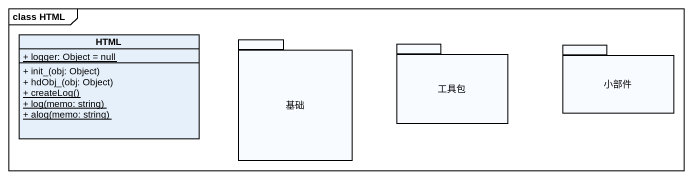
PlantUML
@startuml
mainframe class HTML
hide circle
hide empty members
skinparam classAttributeIconSize 0
class HTML {
  {static} + logger: Object = null
  + init_(obj: Object)
  + hdObj_(obj: Object)
  {static} + createLog()
  {static} + log(memo: string)
  {static} + alog(memo: string)
}
package 基础 {
}
package 工具包 {
}
package 小部件 {
}
@enduml
